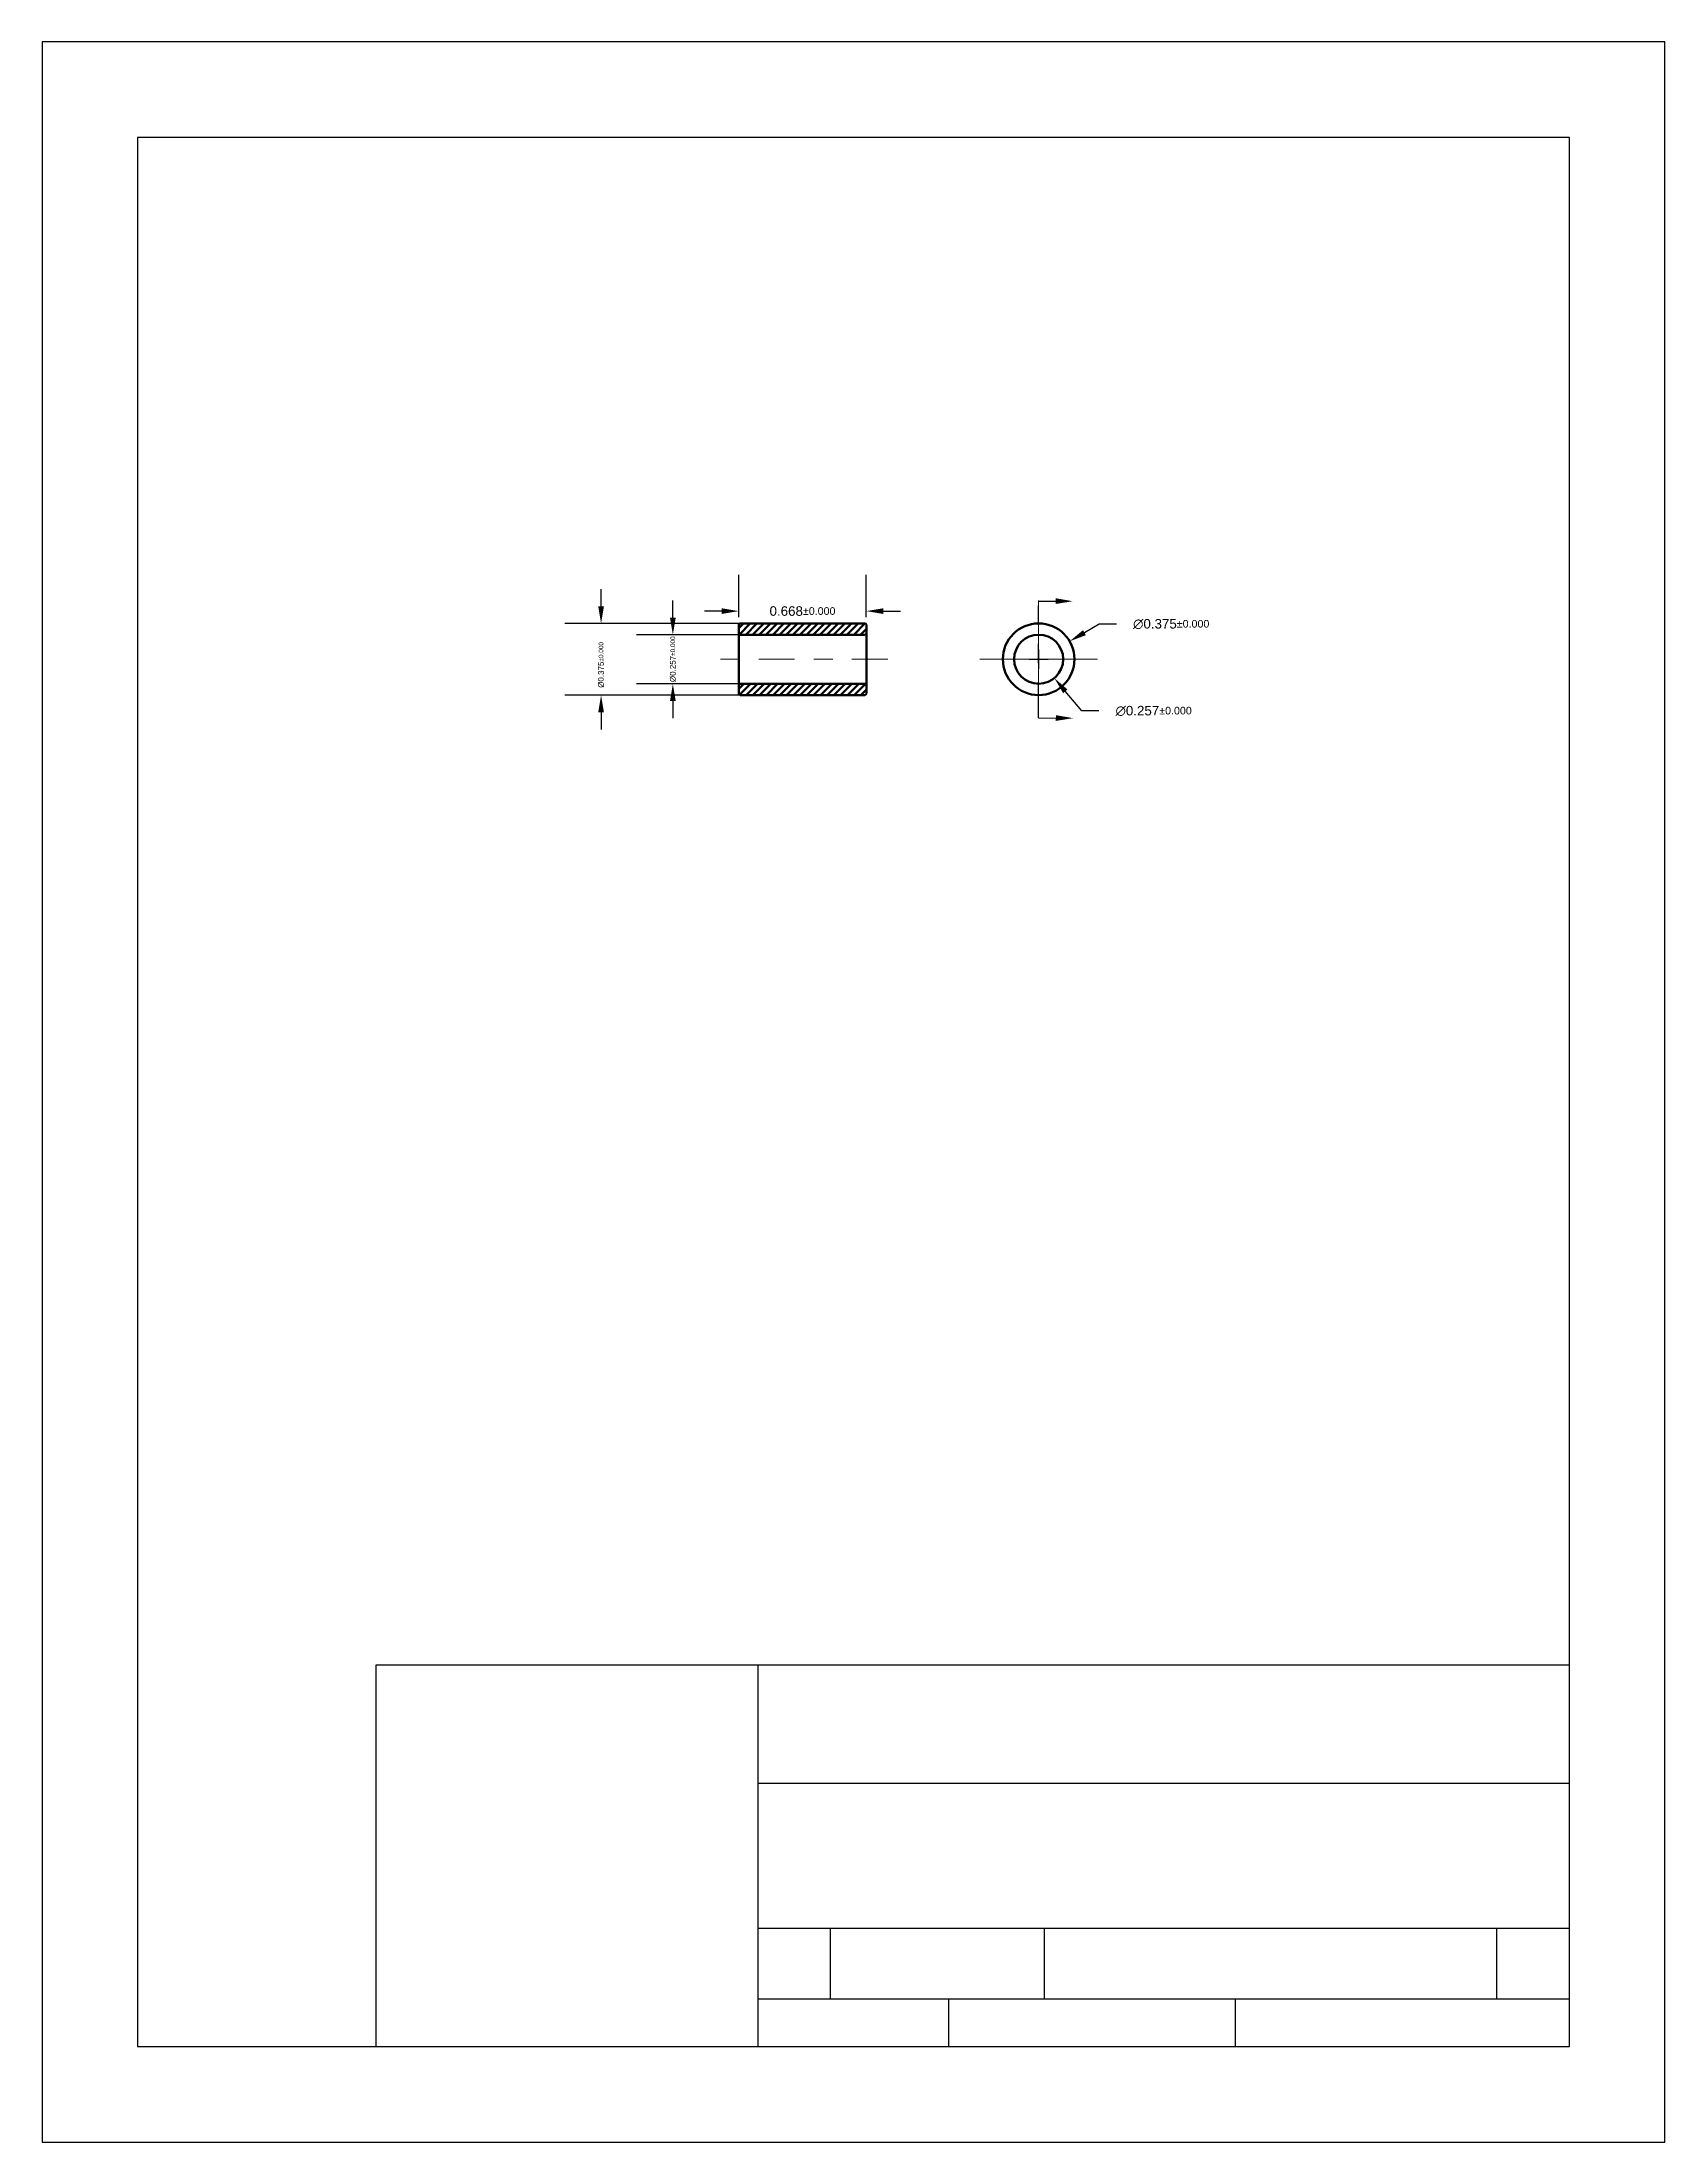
# Model space of a CAD drawing. Header units: inches. Extents: x 0 to 8.5, y 0 to 11.
import ezdxf

# ---------------------------------------------------------------- set-up
doc = ezdxf.new("R2010")
doc.units = ezdxf.units.IN
doc.header["$MEASUREMENT"] = 0
for name, pattern in [('CENTER2', [1.125, 0.75, -0.125, 0.125, -0.125]), ('CENTRO', [2, 1.25, -0.25, 0.25, -0.25]), ('VALS', [2.5, 1.25, -0.25, 0.25, -0.25, 0.25, -0.25])]:
    doc.linetypes.add(name, pattern=pattern)
for name, color, linetype, lineweight in [('cotas', 4, 'Continuous', 30), ('dibujo', 7, 'Continuous', 50), ('referencias', 90, 'CENTRO', 20)]:
    doc.layers.add(name, color=color, linetype=linetype, lineweight=lineweight)
doc.layers.add('lineas seccion', color=50, linetype='VALS')
doc.styles.get("Standard").update_dxf_attribs({"font": 'arial.ttf'})
doc.dimstyles.new('CadCam asme itt', dxfattribs={"dimtxt": 0.05, "dimasz": 0.09, "dimexe": 0.19, "dimexo": 0.0625, "dimgap": 0.09, "dimtad": 0, "dimtih": 1, "dimtoh": 1, "dimdec": 3, "dimzin": 0, "dimdsep": 46, "dimtxsty": 'Standard', "dimcen": 0.05, "dimclrd": 256, "dimclre": 256, "dimclrt": 256, "dimadec": 0, "dimazin": 0, "dimtol": 1, "dimtfac": 0.8, "dimtdec": 3, "dimtofl": 0, "dimtmove": 0, "dimatfit": 3, "dimfxl": 1, "dimtfillclr": 256, "dimtolj": 1, "dimtzin": 0, "dimlwd": -1, "dimlwe": -1, "dimarcsym": 0})

# ---------------------------------------------------------------- blocks, each defined once
blk = doc.blocks.new('*U18')
at = {"layer": 'referencias', "color": 0, "linetype": 'CENTER2', "ltscale": 0.25, "transparency": 16777216}
blk.add_line((0.446, 0), (-0.446, 0), dxfattribs=at)
blk = doc.blocks.new('*U20')
at = {"layer": 'referencias', "color": 0, "linetype": 'CENTER2', "transparency": 16777216}
for p, q in [((0, 0.0375), (0, 0.3075)), ((-0.3075, 0), (-0.0375, 0)), ((0.0375, 0), (0.3075, 0)), ((0, -0.3075), (0, -0.0375))]:
    blk.add_line(p, q, dxfattribs=at)
at = {"layer": 'referencias', "color": 0, "linetype": 'Continuous', "transparency": 16777216}
for p, q in [((-0.01875, 0), (0.01875, 0)), ((0, -0.01875), (0, 0.01875))]:
    blk.add_line(p, q, dxfattribs=at)
blk = doc.blocks.new('*D22')
at = {"layer": 'cotas', "transparency": 16777216}
for p, q in [((3.304, 7.985), (3.304, 8.075)), ((3.921, 7.895), (3.114, 7.895)), ((3.921, 7.638), (3.114, 7.638)), ((3.304, 7.548), (3.304, 7.458))]:
    blk.add_line(p, q, dxfattribs=at)
for points in [[(3.289, 7.985), (3.319, 7.985), (3.304, 7.895)], [(3.289, 7.548), (3.319, 7.548), (3.304, 7.638)]]:
    blk.add_solid(points, dxfattribs=at)
at = {"layer": 'Defpoints', "color": 0, "transparency": 16777216}
for p in [(3.983, 7.895), (3.304, 7.638), (3.983, 7.638)]:
    blk.add_point(p, dxfattribs=at)
at = {"layer": 'cotas', "transparency": 16777216, "insert": (3.304, 7.767), "char_height": 0.03, "attachment_point": 5, "rotation": 90}
blk.add_mtext('\\A1;%%c0.257{\\H0.024;±0.000}', dxfattribs=at)
blk = doc.blocks.new('*D23')
at = {"layer": 'cotas', "transparency": 16777216}
for p, q in [((2.928, 8.044), (2.928, 8.134)), ((3.921, 7.954), (2.738, 7.954)), ((3.921, 7.579), (2.738, 7.579)), ((2.928, 7.489), (2.928, 7.399))]:
    blk.add_line(p, q, dxfattribs=at)
for points in [[(2.913, 8.044), (2.943, 8.044), (2.928, 7.954)], [(2.913, 7.489), (2.943, 7.489), (2.928, 7.579)]]:
    blk.add_solid(points, dxfattribs=at)
at = {"layer": 'Defpoints', "color": 0, "transparency": 16777216}
for p in [(3.983, 7.954), (2.928, 7.579), (3.983, 7.579)]:
    blk.add_point(p, dxfattribs=at)
at = {"layer": 'cotas', "transparency": 16777216, "insert": (2.928, 7.737), "char_height": 0.03, "attachment_point": 5, "rotation": 90}
blk.add_mtext('\\A1;%%c0.375{\\H0.024;±0.000}', dxfattribs=at)
blk = doc.blocks.new('*D24')
at = {"layer": 'cotas', "transparency": 16777216}
for p, q in [((5.537, 7.951), (5.46, 7.906)), ((5.627, 7.951), (5.537, 7.951)), ((5.22, 7.717), (5.22, 7.817)), ((5.17, 7.767), (5.27, 7.767))]:
    blk.add_line(p, q, dxfattribs=at)
blk.add_solid([(5.452, 7.919), (5.467, 7.893), (5.382, 7.861)], dxfattribs=at)
at = {"layer": 'Defpoints', "color": 0, "transparency": 16777216}
for p in [(5.382, 7.861), (5.058, 7.672)]:
    blk.add_point(p, dxfattribs=at)
at = {"layer": 'cotas', "transparency": 16777216, "insert": (5.914, 7.951), "char_height": 0.05, "attachment_point": 5}
blk.add_mtext('\\A1;∅0.375{\\H0.04;±0.000}', dxfattribs=at)
blk = doc.blocks.new('*D25')
at = {"layer": 'cotas', "transparency": 16777216}
for p, q in [((5.22, 7.717), (5.22, 7.817)), ((5.17, 7.767), (5.27, 7.767)), ((5.445, 7.496), (5.359, 7.599)), ((5.535, 7.496), (5.445, 7.496))]:
    blk.add_line(p, q, dxfattribs=at)
blk.add_solid([(5.371, 7.608), (5.348, 7.589), (5.302, 7.668)], dxfattribs=at)
at = {"layer": 'Defpoints', "color": 0, "transparency": 16777216}
for p in [(5.137, 7.865), (5.302, 7.668)]:
    blk.add_point(p, dxfattribs=at)
at = {"layer": 'cotas', "transparency": 16777216, "insert": (5.822, 7.496), "char_height": 0.05, "attachment_point": 5}
blk.add_mtext('\\A1;∅0.257{\\H0.04;±0.000}', dxfattribs=at)
blk = doc.blocks.new('*D27')
at = {"layer": 'cotas', "transparency": 16777216}
for p, q in [((3.649, 7.987), (3.649, 8.209)), ((4.317, 7.987), (4.317, 8.209)), ((3.559, 8.019), (3.469, 8.019)), ((4.407, 8.019), (4.497, 8.019))]:
    blk.add_line(p, q, dxfattribs=at)
for points in [[(3.559, 8.034), (3.559, 8.004), (3.649, 8.019)], [(4.407, 8.034), (4.407, 8.004), (4.317, 8.019)]]:
    blk.add_solid(points, dxfattribs=at)
at = {"layer": 'Defpoints', "color": 0, "transparency": 16777216}
for p in [(3.649, 7.925), (4.317, 8.019), (4.317, 7.925)]:
    blk.add_point(p, dxfattribs=at)
at = {"layer": 'cotas', "transparency": 16777216, "insert": (3.983, 8.019), "char_height": 0.05, "attachment_point": 5}
blk.add_mtext('\\A1;0.668{\\H0.04;±0.000}', dxfattribs=at)

msp = doc.modelspace()

# ---------------------------------------------------------------- hatches: boundary and pattern name
at = {"layer": 'dibujo'}
h = msp.add_hatch(dxfattribs=at)
h.set_pattern_fill('ANSI31', color=256, scale=0.2)
h.set_pattern_definition([(45, (-20.700334, -13.520861), (-0.01767767, 0.01767767), [])])
h.paths.add_polyline_path([(4.3173, 7.9247), (4.3173, 7.9462, 0.4142136), (4.3093, 7.9542), (3.6573, 7.9542, 0.4142136), (3.6493, 7.9462), (3.6493, 7.9032, 0.4142136), (3.6573, 7.8952), (4.3093, 7.8952, 0.4142136), (4.3173, 7.9032)])
h.paths.add_polyline_path([(4.3173, 7.6302, 0.4142136), (4.3093, 7.6382), (3.6573, 7.6382, 0.4142136), (3.6493, 7.6302), (3.6493, 7.6087), (3.6493, 7.5872, 0.4142136), (3.6573, 7.5792), (4.3093, 7.5792, 0.4142136), (4.3173, 7.5872)])

# ---------------------------------------------------------------- linework, layer by layer
for p, q in [((8, 10.5), (0.5, 10.5)), ((0.5, 10.5), (0.5, 0.5)), ((8, 0.5), (8, 10.5)), ((1.75, 2.5), (8, 2.5)), ((1.75, 0.5), (1.75, 2.5)), ((3.75, 0.5), (3.75, 2.5)), ((3.75, 1.88), (8, 1.88)), ((3.75, 1.12), (8, 1.12)), ((4.13, 0.75), (4.13, 1.12)), ((5.25, 0.75), (5.25, 1.12)), ((7.62, 0.75), (7.62, 1.12)), ((3.75, 0.75), (8, 0.75)), ((4.75, 0.5), (4.75, 0.75)), ((6.25, 0.5), (6.25, 0.75)), ((0.5, 0.5), (8, 0.5))]:
    msp.add_line(p, q)
msp.add_lwpolyline([(0, 0), (8.5, 0), (8.5, 11), (0, 11)], close=True)
for p, q in [((3.6493, 7.9032), (3.6493, 7.9462)), ((3.6493, 7.9247), (3.6493, 7.6087)), ((3.6573, 7.9542), (4.3093, 7.9542)), ((4.3173, 7.9462), (4.3173, 7.9032)), ((4.3173, 7.9247), (4.3173, 7.6087)), ((4.3093, 7.8952), (3.6573, 7.8952)), ((3.6493, 7.5872), (3.6493, 7.6302)), ((4.3093, 7.6382), (3.6573, 7.6382)), ((4.3173, 7.6302), (4.3173, 7.5872)), ((4.3093, 7.5792), (3.6573, 7.5792))]:
    msp.add_line(p, q, dxfattribs=at)
for radius in [0.1875, 0.1285]:
    msp.add_circle((5.2197, 7.7667), radius, dxfattribs=at)
for centre, start, end in [((3.6573, 7.9462), 90, 180), ((4.3093, 7.9462), 0, 90), ((3.6573, 7.9032), 180, 270), ((4.3093, 7.9032), 270, 0), ((3.6573, 7.6302), 90, 180), ((4.3093, 7.6302), 0, 90), ((3.6573, 7.5872), 180, 270), ((4.3093, 7.5872), 270, 0)]:
    msp.add_arc(centre, 0.008, start, end, dxfattribs=at)
at = {"layer": 'lineas seccion'}
for p, q in [((5.2184, 8.0718), (5.3084, 8.0713)), ((5.2197, 7.4593), (5.3097, 7.4588))]:
    msp.add_line(p, q, dxfattribs=at)
at = {"layer": 'lineas seccion', "ltscale": 0.15}
msp.add_line((5.2197, 7.4592), (5.2197, 8.0742), dxfattribs=at)
at = {"layer": 'lineas seccion'}
for points in [[(5.3083, 8.0563), (5.3085, 8.0863), (5.3984, 8.0707)], [(5.3096, 7.4438), (5.3098, 7.4738), (5.3997, 7.4582)]]:
    msp.add_solid(points, dxfattribs=at)

# ---------------------------------------------------------------- block references
at = {"layer": 'referencias', "linetype": 'CENTER2'}
msp.add_blockref('*U20', (5.2197, 7.7667), dxfattribs=at)
at = {"layer": 'referencias', "linetype": 'CENTER2', "ltscale": 0.25}
msp.add_blockref('*U18', (3.9833, 7.7667), dxfattribs=at)

# ---------------------------------------------------------------- dimensions: what is measured, and where the dimension line sits
at = {"layer": 'cotas'}
dim = msp.add_linear_dim(base=(4.3173, 8.0192), p1=(3.6493, 7.9247), p2=(4.3173, 7.9247), dimstyle='CadCam asme itt', dxfattribs=at)
dim.commit()
dim.dimension.update_dxf_attribs({"geometry": '*D27', "text_midpoint": (3.9833, 8.0192)})
for base, p1, p2, picture, middle in [((2.928, 7.5792), (3.9833, 7.9542), (3.9833, 7.5792), '*D23', (2.928, 7.7369)), ((3.3037, 7.6382), (3.9833, 7.8952), (3.9833, 7.6382), '*D22', (3.3037, 7.7667))]:
    dim = msp.add_linear_dim(base=base, p1=p1, p2=p2, angle=90, dimstyle='CadCam asme itt', override={"dimtxt": 0.03, "dimpost": '%%c<>'}, dxfattribs=at)
    dim.commit()
    dim.dimension.update_dxf_attribs({"geometry": picture, "text_midpoint": middle, "dimtype": 160, "text_rotation": 90})
dim = msp.add_diameter_dim_2p(p1=(5.0576, 7.6724), p2=(5.3818, 7.8609), dimstyle='CadCam asme itt', dxfattribs=at)
dim.commit()
dim.dimension.update_dxf_attribs({"geometry": '*D24', "text_midpoint": (5.9145, 7.9513)})
dim = msp.add_diameter_dim_2p(p1=(5.1375, 7.8654), p2=(5.3019, 7.6679), dimstyle='CadCam asme itt', dxfattribs=at)
dim.commit()
dim.dimension.update_dxf_attribs({"geometry": '*D25', "text_midpoint": (5.8221, 7.4959), "dimtype": 163})

doc.saveas('drawing.dxf')
